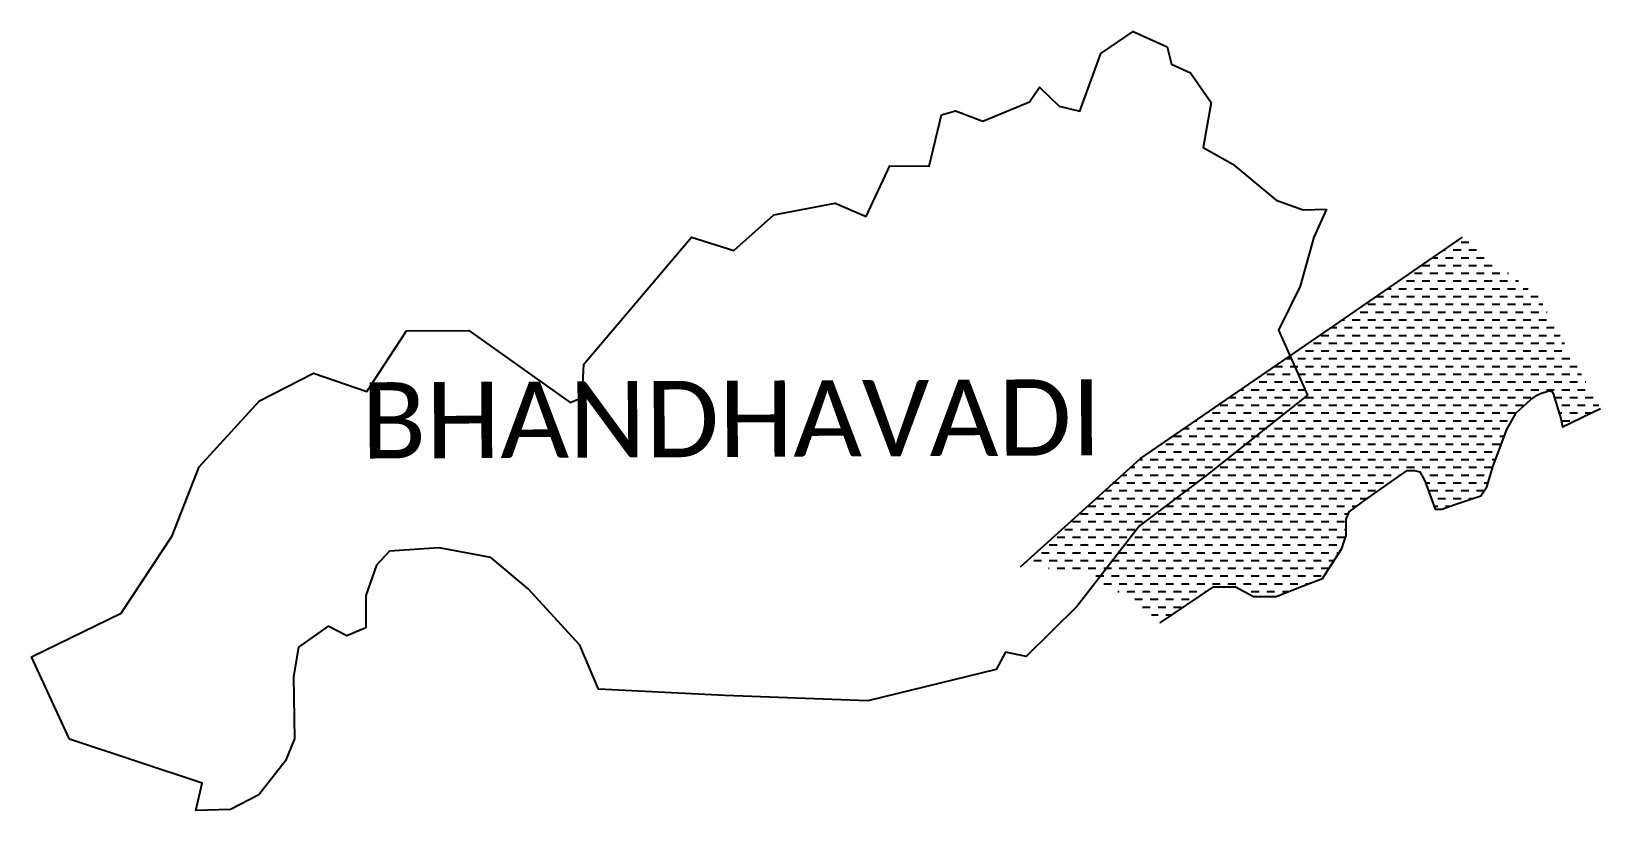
# Model space of a CAD drawing. Header units: metres. Extents: x 321833 to 325040, y 1838067 to 1839661.
import ezdxf

# ---------------------------------------------------------------- set-up
doc = ezdxf.new("R2010")
doc.units = ezdxf.units.M
doc.header["$MEASUREMENT"] = 0
for name, color, linetype in [('CREEK', 132, 'Continuous'), ('village', 3, 'Continuous'), ('VILLAGE NAME', 250, 'Continuous')]:
    doc.layers.add(name, color=color, linetype=linetype)

msp = doc.modelspace()

# ---------------------------------------------------------------- hatches: boundary and pattern name
at = {"layer": 'CREEK'}
h = msp.add_hatch(dxfattribs=at)
h.set_pattern_fill('DASH', color=256, scale=5)
h.set_pattern_definition([(0, (0, 0), (15.875, 15.875), [15.875, -15.875])])
h.paths.add_polyline_path([(324932.1, 1838925.4), (324939.7, 1838925.6), (324943.3, 1838920.6), (324958.8, 1838869.4), (324962.3, 1838852.2), (325040.2, 1838890.1), (324913.6, 1839117.9), (324758.2, 1839240.1), (324496.9, 1839060.5), (324100, 1838787.8), (323856.4, 1838568.2), (323893.8, 1838566.3), (323990.1, 1838549.7), (324080.8, 1838500.7), (324137.2, 1838456.2), (324139.8, 1838451.7), (324248.8, 1838525.4), (324294.1, 1838525.4), (324330.6, 1838505.6), (324377.4, 1838505.6), (324432.4, 1838526.9), (324471.6, 1838542.1), (324511, 1838603.4), (324520.2, 1838629.9), (324520.2, 1838663.2), (324526.1, 1838678.7), (324558.1, 1838702.1), (324645.1, 1838763.2), (324660, 1838763.2), (324670.8, 1838760.6), (324680.9, 1838741.9), (324702.2, 1838684.2), (324715.5, 1838684.2), (324744.5, 1838694), (324795.7, 1838711.4), (324807.8, 1838729.7), (324820.6, 1838772.2), (324848.2, 1838847), (324867.9, 1838880.8), (324897.8, 1838907.9), (324910.3, 1838916.9), (324917.5, 1838920.6)])

# ---------------------------------------------------------------- linework, layer by layer
at = {"layer": 'CREEK', "flags": 128}
for points in [[(323854.4, 1838566.3), (324100, 1838787.8), (324496.9, 1839060.5), (324758.2, 1839240.1)], [(324139.8, 1838451.7), (324248.8, 1838525.4), (324294.1, 1838525.4), (324330.6, 1838505.6), (324377.4, 1838505.6), (324432.4, 1838526.9), (324471.6, 1838542.1), (324511, 1838603.4), (324520.2, 1838629.9), (324520.2, 1838663.2), (324526.1, 1838678.7), (324558.1, 1838702.1), (324645.1, 1838763.2), (324660, 1838763.2), (324670.8, 1838760.6), (324680.9, 1838741.9), (324702.2, 1838684.2), (324715.5, 1838684.2), (324744.5, 1838694), (324795.7, 1838711.4), (324807.8, 1838729.7), (324820.6, 1838772.2), (324848.2, 1838847), (324867.9, 1838880.8), (324897.8, 1838907.9), (324910.3, 1838916.9), (324917.5, 1838920.6), (324932.1, 1838925.4), (324939.7, 1838925.6), (324943.3, 1838920.6), (324958.8, 1838869.4), (324962.3, 1838852.2), (325040.2, 1838890.1)]]:
    msp.add_lwpolyline(points, dxfattribs=at)
at = {"layer": 'village', "color": 3, "true_color": 0x00ff00}
msp.add_polyline3d([(324480.1, 1839297.6, 0), (324454.3, 1839240.1, 0), (324426.1, 1839140.1, 0), (324382, 1839049.8, 0), (324441.2, 1838917.1, 0), (324233.1, 1838752.1, 0), (324097.8, 1838649.9, 0), (323970.4, 1838485.7, 0), (323865.9, 1838382.3, 0), (323824, 1838391.4, 0), (323804.8, 1838356.3, 0), (323542.3, 1838291.7, 0), (323250.4, 1838302.6, 0), (322992, 1838315.8, 0), (322954.2, 1838406.1, 0), (322848.3, 1838520.8, 0), (322772.4, 1838585, 0), (322666.5, 1838605, 0), (322564.9, 1838598.3, 0), (322538.5, 1838569.7, 0), (322516.7, 1838507.5, 0), (322516.9, 1838441.4, 0), (322477.6, 1838424.7, 0), (322439.7, 1838444.6, 0), (322379, 1838401.4, 0), (322368.6, 1838340.8, 0), (322370.9, 1838214, 0), (322352.8, 1838169.5, 0), (322298.3, 1838100, 0), (322240.3, 1838070, 0), (322169.6, 1838067.4, 0), (322182.5, 1838123.6, 0), (321911.2, 1838213.7, 0), (321833.2, 1838382.2, 0), (322016.7, 1838471.3, 0), (322120.8, 1838629.3, 0), (322176, 1838770.2, 0), (322299.2, 1838905.2, 0), (322409.9, 1838961.7, 0), (322519, 1838924.4, 0), (322599.8, 1839048.9, 0), (322727.4, 1839049.5, 0), (322934.2, 1838902.3, 0), (322958.6, 1838912.2, 0), (322962.1, 1838980.7, 0), (323182, 1839239.9, 0), (323268.8, 1839212.9, 0), (323350.7, 1839285.7, 0), (323476, 1839309.9, 0), (323539.4, 1839282.1, 0), (323587.4, 1839385.9, 0), (323668.2, 1839385.5, 0), (323693.5, 1839490.5, 0), (323721.8, 1839498.8, 0), (323777.6, 1839477.3, 0), (323873, 1839517.2, 0), (323893.3, 1839546.7, 0), (323933.6, 1839507.7, 0), (323976.1, 1839498, 0), (324018.7, 1839615.4, 0), (324084.6, 1839661, 0), (324154.2, 1839629.5, 0), (324163.4, 1839594.1, 0), (324201.8, 1839576.3, 0), (324244, 1839515.2, 0), (324227.8, 1839423.6, 0), (324288.3, 1839389.2, 0), (324377.2, 1839315.8, 0), (324432.2, 1839296, 0)], close=True, dxfattribs=at)

# ---------------------------------------------------------------- texts
at = {"layer": 'VILLAGE NAME', "insert": (322507.2, 1838943.4), "char_height": 155.989, "attachment_point": 1, "rotation": 0.2435}
msp.add_mtext_dynamic_manual_height_columns('{\\fCalibri|b0|i0|c0|p34;BHANDHAVADI}', width=1910.584, gutter_width=779.9, heights=[0], dxfattribs=at)

doc.saveas('drawing.dxf')
